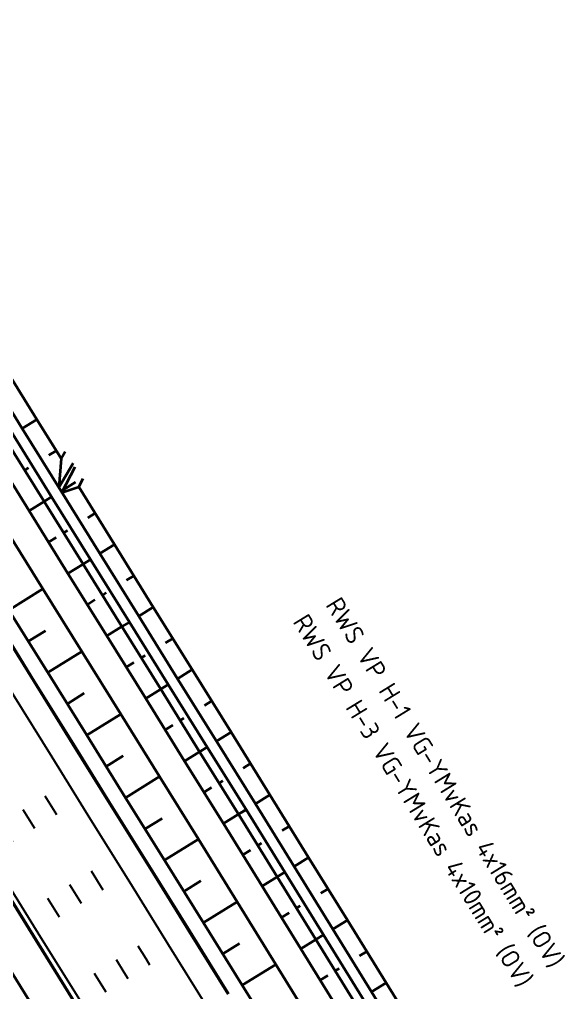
# Model space of a CAD drawing. Header units: metres. Extents: x 134219 to 139080, y 438661 to 444352.
# Drawn here: x 136631.7 to 136705.4, y 441245.5 to 441377.7 of the extents above; entities that cross this region are included whole.
import ezdxf
from ezdxf.enums import TextEntityAlignment as Align

# ---------------------------------------------------------------- set-up
doc = ezdxf.new("R2010")
doc.units = ezdxf.units.M
doc.linetypes.add('13strp', pattern=[4, 1, -3])
doc.linetypes.add('39strp', pattern=[12, 3, -9])
for name, color, linetype, lineweight in [('N-WE-KL-ET_LS_OV_KABEL-G', 10, 'KL-LS-OV-N', 35), ('N-WE-KL-ET_LS_OV_KABEL-T25', 7, 'Continuous', 25), ('Utd-ondergr-nw', 8, '13strp', 35)]:
    doc.layers.add(name, color=color, linetype=linetype, lineweight=lineweight)
doc.layers.add('Utd-weg-nw', color=8, linetype='Continuous')
doc.styles.add('NLCS_25', font='NLCS-ISO.ttf', dxfattribs={"height": 2.5})
doc.linetypes.add('KL-LS-OV-N', pattern='A,4,-1,[103,NLCS.SHX,S=0.75,R=0,X=0,Y=0],-1,4,-1.5,["0V",Standard,S=1,R=0,X=0,Y=-0.5],-3', length=14.5)

msp = doc.modelspace()

# ---------------------------------------------------------------- linework, layer by layer
at = {"layer": 'N-WE-KL-ET_LS_OV_KABEL-G', "elevation": 0.87, "flags": 128}
msp.add_lwpolyline([(136550.43, 441377.57), (136563.68, 441356.29), (136574.84, 441338.11), (136576.84, 441335.98), (136578.26, 441332.73), (136608.29, 441284.23), (136610.45, 441281.88), (136611.74, 441278.79), (136643.5, 441227.55), (136645.48, 441225.36), (136646.85, 441222.29), (136675.25, 441176.77), (136677.39, 441173.63), (136679.77, 441170.14), (136681.47, 441166.4), (136711.4, 441118.2), (136713.51, 441115.73), (136715.15, 441112.25), (136746.49, 441061.88), (136748.2, 441059.71), (136749.18, 441057.5), (136754.26, 441050.28), (136759.54, 441041.92), (136763.15, 441036), (136764.81, 441032.9), (136781.24, 441005.94), (136782.49, 441004.56), (136783.33, 441002.74), (136787.08, 440996.67), (136804.14, 440971.21), (136806.73, 440967.69), (136811.08, 440961.21), (136810.52, 440960.85)], dxfattribs=at)
at = {"layer": 'Utd-ondergr-nw', "linetype": 'Continuous', "flags": 128}
for points in [[(136582.17, 441385.28), (136587.45, 441376.78), (136592.72, 441368.29), (136598, 441359.79), (136603.27, 441351.29), (136608.55, 441342.8), (136613.82, 441334.3), (136619.1, 441325.81), (136624.37, 441317.31), (136629.65, 441308.82), (136634.92, 441300.32), (136640.2, 441291.83), (136645.47, 441283.33), (136650.75, 441274.83), (136656.02, 441266.34)], [(136577.56, 441382.42), (136582.84, 441373.92), (136588.11, 441365.42), (136593.39, 441356.93), (136598.66, 441348.43), (136603.94, 441339.94), (136609.21, 441331.44), (136614.49, 441322.95), (136619.76, 441314.45), (136625.04, 441305.96), (136630.31, 441297.46), (136635.59, 441288.96), (136640.86, 441280.47), (136646.14, 441271.97), (136651.41, 441263.48), (136656.69, 441254.98), (136661.96, 441246.49), (136667.24, 441237.99)], [(136575.65, 441381.23), (136580.93, 441372.73), (136586.2, 441364.24), (136591.48, 441355.74), (136596.75, 441347.25), (136602.03, 441338.75), (136607.3, 441330.26), (136612.58, 441321.76), (136617.85, 441313.26), (136623.13, 441304.77), (136628.4, 441296.27), (136633.68, 441287.78), (136638.95, 441279.28), (136644.23, 441270.79), (136649.5, 441262.29), (136654.78, 441253.79), (136660.05, 441245.3)], [(136575.71, 441381.27), (136580.99, 441372.77), (136586.26, 441364.27), (136591.54, 441355.78), (136596.81, 441347.28), (136602.09, 441338.79), (136607.36, 441330.29), (136612.64, 441321.8), (136617.91, 441313.3), (136623.19, 441304.81), (136628.46, 441296.31), (136633.74, 441287.81), (136639.01, 441279.32), (136644.29, 441270.82), (136649.56, 441262.33), (136654.84, 441253.83), (136660.11, 441245.34)], [(136593.9, 441380.79), (136599.18, 441372.29), (136604.45, 441363.8), (136609.73, 441355.3), (136615, 441346.81), (136620.28, 441338.31), (136625.55, 441329.82), (136630.83, 441321.32), (136636.1, 441312.83), (136641.38, 441304.33), (136646.65, 441295.83), (136651.93, 441287.34), (136657.2, 441278.84), (136662.48, 441270.35)], [(136595.18, 441381.58), (136600.45, 441373.09), (136605.73, 441364.59), (136611, 441356.09), (136616.28, 441347.6), (136621.55, 441339.1), (136626.83, 441330.61), (136632.1, 441322.11), (136637.38, 441313.62), (136642.65, 441305.12), (136647.93, 441296.63), (136653.2, 441288.13), (136658.48, 441279.63), (136663.75, 441271.14)], [(136554.81, 441380.06), (136560.09, 441371.56), (136565.36, 441363.07), (136570.64, 441354.57), (136575.91, 441346.08), (136581.19, 441337.58), (136586.46, 441329.09), (136591.74, 441320.59), (136597.01, 441312.1), (136602.29, 441303.6), (136607.56, 441295.1), (136612.84, 441286.61), (136618.11, 441278.11), (136623.39, 441269.62), (136628.66, 441261.12), (136633.94, 441252.63), (136639.21, 441244.13)], [(136554.87, 441380.1), (136560.15, 441371.6), (136565.42, 441363.11), (136570.7, 441354.61), (136575.97, 441346.12), (136581.25, 441337.62), (136586.52, 441329.12), (136591.8, 441320.63), (136597.07, 441312.13), (136602.35, 441303.64), (136607.62, 441295.14), (136612.9, 441286.65), (136618.17, 441278.15), (136623.45, 441269.65), (136628.72, 441261.16), (136634, 441252.66), (136639.27, 441244.17)], [(136592.89, 441380.16), (136598.16, 441371.66), (136603.44, 441363.17), (136608.71, 441354.67), (136613.99, 441346.18), (136619.26, 441337.68), (136624.53, 441329.18), (136629.81, 441320.69), (136635.08, 441312.19), (136640.36, 441303.7), (136645.63, 441295.2), (136650.91, 441286.71), (136656.18, 441278.21), (136661.46, 441269.71)], [(136590.85, 441378.89), (136596.12, 441370.4), (136601.4, 441361.9), (136606.67, 441353.4), (136611.95, 441344.91), (136617.22, 441336.41), (136622.5, 441327.92), (136627.77, 441319.42), (136633.05, 441310.93), (136638.32, 441302.43), (136643.6, 441293.94), (136648.87, 441285.44), (136654.15, 441276.94), (136659.42, 441268.45)], [(136619.97, 441346.06), (136623.53, 441340.33), (136628.8, 441331.83), (136634.08, 441323.34), (136637.38, 441318.03)], [(136632.1, 441322.11), (136634.08, 441323.34)], [(136635.73, 441318.48), (136636.72, 441319.09)], [(136632.96, 441316.76), (136632.45, 441316.44)], [(136637.38, 441313.62), (136639.35, 441314.84)], [(136639.77, 441314.18), (136644.63, 441306.35), (136649.9, 441297.85), (136655.18, 441289.36), (136660.45, 441280.86), (136665.73, 441272.37)], [(136635.08, 441312.19), (136633.05, 441310.93)], [(136636.1, 441312.83), (136635.08, 441312.19)], [(136641, 441309.98), (136641.99, 441310.6)], [(136638.23, 441308.26), (136637.72, 441307.95)], [(136636.7, 441307.31), (136635.68, 441306.68)], [(136642.65, 441305.12), (136644.63, 441306.35)], [(136640.36, 441303.7), (136638.32, 441302.43)], [(136641.38, 441304.33), (136640.36, 441303.7)], [(136646.28, 441301.49), (136647.27, 441302.1)], [(136634.92, 441300.32), (136630.31, 441297.46)], [(136643.51, 441299.77), (136643, 441299.45)], [(136641.98, 441298.82), (136640.96, 441298.18)], [(136647.93, 441296.63), (136649.9, 441297.85)], [(136646.65, 441295.83), (136645.63, 441295.2)], [(136635.26, 441294.64), (136632.95, 441293.21)], [(136645.63, 441295.2), (136643.6, 441293.94)], [(136651.55, 441292.99), (136652.54, 441293.6)], [(136640.2, 441291.83), (136635.59, 441288.96)], [(136648.78, 441291.27), (136648.27, 441290.95)], [(136647.25, 441290.32), (136646.23, 441289.69)], [(136653.2, 441288.13), (136655.18, 441289.36)], [(136650.91, 441286.71), (136648.87, 441285.44)], [(136651.93, 441287.34), (136650.91, 441286.71)], [(136640.53, 441286.15), (136638.23, 441284.72)], [(136656.83, 441284.5), (136657.82, 441285.11)], [(136645.47, 441283.33), (136640.86, 441280.47)], [(136654.06, 441282.77), (136653.55, 441282.46)], [(136652.53, 441281.83), (136651.51, 441281.19)], [(136658.48, 441279.63), (136660.45, 441280.86)], [(136657.2, 441278.84), (136656.18, 441278.21)], [(136645.81, 441277.65), (136643.5, 441276.22)], [(136656.18, 441278.21), (136654.15, 441276.94)], [(136662.1, 441276), (136663.09, 441276.61)], [(136650.75, 441274.83), (136646.14, 441271.97)], [(136657.8, 441273.33), (136656.78, 441272.7)], [(136659.33, 441274.28), (136658.82, 441273.96)], [(136663.75, 441271.14), (136665.73, 441272.37)], [(136663.75, 441271.14), (136665.73, 441272.36)], [(136665.73, 441272.37), (136670.98, 441263.85), (136676.23, 441255.34), (136681.48, 441246.83), (136686.73, 441238.32), (136691.98, 441229.81), (136697.23, 441221.3), (136702.48, 441212.79), (136707.73, 441204.28), (136712.98, 441195.77), (136718.23, 441187.26), (136723.48, 441178.75), (136728.73, 441170.23), (136733.98, 441161.72), (136739.23, 441153.21), (136744.48, 441144.7), (136749.73, 441136.19), (136754.98, 441127.68)], [(136663.75, 441271.14), (136669, 441262.63), (136674.25, 441254.12), (136679.5, 441245.61), (136684.75, 441237.1), (136690, 441228.58), (136695.26, 441220.07), (136700.51, 441211.56), (136705.76, 441203.05), (136711.01, 441194.54), (136716.26, 441186.03), (136721.51, 441177.52), (136726.76, 441169.01), (136732.01, 441160.5), (136737.26, 441151.99), (136742.51, 441143.48), (136747.76, 441134.96), (136753.01, 441126.45)], [(136661.46, 441269.71), (136659.42, 441268.45)], [(136661.46, 441269.71), (136659.42, 441268.45)], [(136662.48, 441270.35), (136661.46, 441269.71)], [(136662.48, 441270.34), (136661.46, 441269.71)], [(136661.46, 441269.71), (136666.71, 441261.2), (136671.96, 441252.69), (136677.21, 441244.18), (136682.46, 441235.67), (136687.71, 441227.16), (136692.96, 441218.65), (136698.21, 441210.14), (136703.46, 441201.63), (136708.71, 441193.12), (136713.96, 441184.61), (136719.21, 441176.1), (136724.46, 441167.58), (136729.71, 441159.07), (136734.96, 441150.56), (136740.21, 441142.05), (136745.46, 441133.54), (136750.71, 441125.03)], [(136662.48, 441270.35), (136667.73, 441261.84), (136672.98, 441253.33), (136678.23, 441244.82), (136683.48, 441236.3), (136688.73, 441227.79), (136693.98, 441219.28), (136699.23, 441210.77), (136704.48, 441202.26), (136709.73, 441193.75), (136714.98, 441185.24), (136720.23, 441176.73), (136725.48, 441168.22), (136730.73, 441159.71), (136735.98, 441151.2), (136741.23, 441142.68), (136746.48, 441134.17), (136751.73, 441125.66)], [(136651.08, 441269.16), (136648.78, 441267.72)], [(136659.42, 441268.45), (136664.67, 441259.94), (136669.92, 441251.43), (136675.17, 441242.92), (136680.42, 441234.41), (136685.67, 441225.89), (136690.92, 441217.38), (136696.17, 441208.87), (136701.42, 441200.36), (136706.67, 441191.85), (136711.92, 441183.34), (136717.17, 441174.83), (136722.42, 441166.32), (136727.67, 441157.81), (136732.92, 441149.3), (136738.18, 441140.79), (136743.43, 441132.27), (136748.68, 441123.76)], [(136667.37, 441267.49), (136668.36, 441268.1)], [(136656.02, 441266.34), (136651.4, 441263.49)], [(136656.02, 441266.34), (136651.41, 441263.48)], [(136656.02, 441266.34), (136661.27, 441257.83), (136666.52, 441249.32), (136671.77, 441240.81), (136677.02, 441232.3), (136682.27, 441223.78), (136687.52, 441215.27), (136692.77, 441206.76), (136698.02, 441198.25), (136703.28, 441189.74), (136708.53, 441181.23), (136713.78, 441172.72), (136719.03, 441164.21), (136724.28, 441155.7), (136729.53, 441147.19), (136734.78, 441138.68), (136740.03, 441130.16)], [(136664.6, 441265.77), (136664.08, 441265.46)], [(136663.07, 441264.82), (136662.05, 441264.19)], [(136669, 441262.63), (136670.98, 441263.85)], [(136667.73, 441261.83), (136666.71, 441261.2)], [(136656.34, 441260.66), (136654.04, 441259.24)], [(136666.71, 441261.2), (136664.67, 441259.94)], [(136672.62, 441258.98), (136673.61, 441259.59)], [(136661.27, 441257.83), (136656.68, 441254.99)], [(136668.32, 441256.31), (136667.3, 441255.68)], [(136669.85, 441257.26), (136669.33, 441256.95)], [(136674.25, 441254.12), (136676.23, 441255.34)], [(136661.61, 441252.16), (136659.32, 441250.75)], [(136671.96, 441252.69), (136669.92, 441251.43)], [(136672.98, 441253.32), (136671.96, 441252.69)], [(136677.87, 441250.47), (136678.86, 441251.08)], [(136666.52, 441249.32), (136661.95, 441246.5)], [(136675.1, 441248.75), (136674.59, 441248.44)], [(136673.57, 441247.8), (136672.55, 441247.17)], [(136679.5, 441245.61), (136681.48, 441246.83)]]:
    msp.add_lwpolyline(points, dxfattribs=at)
at = {"layer": 'Utd-ondergr-nw', "linetype": 'Continuous'}
for points in [[(136637.38, 441318.03), (136637.95, 441319.01)], [(136637.38, 441318.03), (136637.08, 441314.1)], [(136637.08, 441314.1), (136639, 441317.4)], [(136637.5, 441313.42), (136639.31, 441316.91)], [(136639.77, 441314.18), (136640.36, 441315.3)], [(136637.5, 441313.42), (136639.77, 441314.18)]]:
    msp.add_lwpolyline(points, dxfattribs=at)
at = {"layer": 'Utd-weg-nw', "linetype": '39strp', "flags": 128}
for points in [[(136432.6, 441598.45), (136437.87, 441589.95), (136443.15, 441581.46), (136448.42, 441572.96), (136453.7, 441564.47), (136458.97, 441555.97), (136464.25, 441547.47), (136469.52, 441538.98), (136474.8, 441530.48), (136480.07, 441521.99), (136485.35, 441513.49), (136490.62, 441505), (136495.9, 441496.5), (136501.17, 441488.01), (136506.45, 441479.51), (136511.72, 441471.01), (136517, 441462.52), (136522.27, 441454.02), (136527.55, 441445.53), (136532.82, 441437.03), (136538.1, 441428.54), (136543.37, 441420.04), (136548.65, 441411.54), (136553.92, 441403.05), (136559.2, 441394.55), (136564.47, 441386.06), (136569.75, 441377.56), (136575.02, 441369.07), (136580.3, 441360.57), (136585.57, 441352.08), (136590.85, 441343.58), (136596.12, 441335.08), (136601.4, 441326.59), (136606.67, 441318.09), (136611.95, 441309.6), (136617.22, 441301.1), (136622.5, 441292.61), (136627.77, 441284.11), (136633.05, 441275.62), (136638.32, 441267.12), (136643.6, 441258.62), (136648.87, 441250.13), (136654.15, 441241.63), (136659.42, 441233.14), (136664.7, 441224.64), (136669.97, 441216.15), (136675.25, 441207.65), (136680.52, 441199.16), (136685.8, 441190.66), (136691.07, 441182.16), (136696.35, 441173.67), (136701.62, 441165.17), (136706.9, 441156.68), (136712.17, 441148.18), (136717.45, 441139.69), (136722.72, 441131.19), (136728, 441122.69), (136733.27, 441114.2), (136738.55, 441105.7), (136743.82, 441097.21), (136748.27, 441090.04), (136749.1, 441088.71), (136754.37, 441080.22), (136759.64, 441071.74), (136764.92, 441063.26), (136770.21, 441054.8), (136775.5, 441046.36), (136780.81, 441037.93), (136786.14, 441029.52), (136791.49, 441021.12), (136796.86, 441012.76), (136802.25, 441004.42), (136807.68, 440996.1), (136813.14, 440987.82), (136818.64, 440979.56), (136824.18, 440971.34), (136829.76, 440963.16), (136835.39, 440955.02), (136838.28, 440950.88), (136841.06, 440946.92), (136846.79, 440938.86), (136852.58, 440930.83), (136858.41, 440922.85), (136864.3, 440914.9), (136870.24, 440907), (136876.24, 440899.13), (136882.28, 440891.3), (136888.38, 440883.52), (136894.53, 440875.77), (136900.73, 440868.07), (136906.99, 440860.41), (136913.29, 440852.78), (136919.65, 440845.21), (136926.05, 440837.67), (136932.51, 440830.18), (136939.01, 440822.73), (136945.57, 440815.32), (136952.17, 440807.96), (136958.82, 440800.64), (136960.4, 440798.92), (136965.53, 440793.36), (136972.28, 440786.13), (136979.08, 440778.93), (136985.93, 440771.76), (136992.81, 440764.62), (136999.74, 440757.51), (137006.7, 440750.42), (137013.69, 440743.36), (137020.71, 440736.32), (137027.76, 440729.3), (137034.84, 440722.29), (137041.93, 440715.29), (137049.05, 440708.31), (137056.18, 440701.33), (137063.32, 440694.35), (137070.47, 440687.37), (137076.94, 440681.07), (137077.63, 440680.4), (137084.79, 440673.42), (137091.95, 440666.44), (137099.11, 440659.46), (137106.27, 440652.48), (137113.44, 440645.5), (137118.45, 440640.61), (137120.6, 440638.52), (137127.76, 440631.54), (137134.92, 440624.56), (137142.08, 440617.58), (137149.24, 440610.6), (137156.41, 440603.62), (137163.57, 440596.64), (137170.73, 440589.66), (137177.89, 440582.68), (137185.05, 440575.7), (137192.21, 440568.72), (137199.37, 440561.75), (137206.54, 440554.77), (137213.7, 440547.79), (137220.86, 440540.81), (137228.02, 440533.83), (137235.18, 440526.85), (137242.34, 440519.87), (137249.5, 440512.89), (137256.67, 440505.91), (137263.83, 440498.93), (137270.99, 440491.95), (137278.15, 440484.97), (137285.31, 440477.99), (137292.47, 440471.01), (137299.63, 440464.03), (137306.8, 440457.05), (137313.96, 440450.07), (137321.12, 440443.09), (137328.28, 440436.11), (137335.44, 440429.14), (137342.6, 440422.16), (137349.77, 440415.18), (137356.93, 440408.2), (137358.55, 440406.61)], [(136429.63, 441596.6), (136434.9, 441588.11), (136440.18, 441579.61), (136445.45, 441571.11), (136450.73, 441562.62), (136456, 441554.12), (136461.28, 441545.63), (136466.55, 441537.13), (136471.83, 441528.64), (136477.1, 441520.14), (136482.38, 441511.65), (136487.65, 441503.15), (136492.93, 441494.65), (136498.2, 441486.16), (136503.48, 441477.66), (136508.75, 441469.17), (136514.03, 441460.67), (136519.3, 441452.18), (136524.58, 441443.68), (136529.85, 441435.19), (136535.13, 441426.69), (136540.4, 441418.19), (136545.68, 441409.7), (136550.95, 441401.2), (136556.22, 441392.71), (136561.5, 441384.21), (136566.77, 441375.72), (136572.05, 441367.22), (136577.32, 441358.73), (136582.6, 441350.23), (136587.87, 441341.73), (136593.15, 441333.24), (136598.42, 441324.74), (136603.7, 441316.25), (136608.97, 441307.75), (136614.25, 441299.26), (136619.52, 441290.76), (136624.8, 441282.26), (136630.07, 441273.77), (136635.35, 441265.27), (136640.62, 441256.78), (136645.9, 441248.28), (136651.17, 441239.79), (136656.45, 441231.29), (136661.72, 441222.8), (136667, 441214.3), (136672.27, 441205.8), (136677.55, 441197.31), (136682.82, 441188.81), (136688.1, 441180.32), (136693.37, 441171.82), (136698.65, 441163.33), (136703.92, 441154.83), (136709.2, 441146.34), (136714.47, 441137.84), (136719.75, 441129.34), (136725.02, 441120.85), (136730.3, 441112.35), (136735.57, 441103.86), (136740.85, 441095.36), (136745.3, 441088.2), (136746.12, 441086.87), (136751.4, 441078.37), (136756.67, 441069.89), (136761.95, 441061.41), (136767.24, 441052.95), (136772.54, 441044.49), (136777.85, 441036.06), (136783.18, 441027.64), (136788.54, 441019.24), (136793.91, 441010.86), (136799.32, 441002.51), (136804.76, 440994.18), (136810.23, 440985.88), (136815.74, 440977.61), (136821.28, 440969.38), (136826.88, 440961.18), (136832.52, 440953.02), (136835.41, 440948.87), (136838.2, 440944.9), (136843.95, 440936.82), (136849.74, 440928.78), (136855.59, 440920.77), (136861.5, 440912.81), (136867.45, 440904.88), (136873.46, 440897), (136879.52, 440889.15), (136885.63, 440881.35), (136891.8, 440873.59), (136898.02, 440865.86), (136904.28, 440858.18), (136910.6, 440850.54), (136916.97, 440842.95), (136923.39, 440835.39), (136929.86, 440827.88), (136936.38, 440820.42), (136942.95, 440812.99), (136949.57, 440805.61), (136956.24, 440798.28), (136957.83, 440796.55), (136962.96, 440790.98), (136969.73, 440783.73), (136976.54, 440776.51), (136983.4, 440769.33), (136990.3, 440762.18), (136997.24, 440755.06), (137004.21, 440747.97), (137011.21, 440740.9), (137018.24, 440733.85), (137025.3, 440726.82), (137032.38, 440719.8), (137039.48, 440712.8), (137046.6, 440705.81), (137053.73, 440698.82), (137060.87, 440691.85), (137068.03, 440684.87), (137074.49, 440678.57), (137075.19, 440677.89), (137082.35, 440670.91), (137089.51, 440663.93), (137096.67, 440656.95), (137103.83, 440649.97), (137110.99, 440642.99), (137116.01, 440638.11), (137118.16, 440636.01), (137125.32, 440629.03), (137132.48, 440622.05), (137139.64, 440615.07), (137146.8, 440608.1), (137153.96, 440601.12), (137161.12, 440594.14), (137168.29, 440587.16), (137175.45, 440580.18), (137182.61, 440573.2), (137189.77, 440566.22), (137196.93, 440559.24), (137204.09, 440552.26), (137211.25, 440545.28), (137218.42, 440538.3), (137225.58, 440531.32), (137232.74, 440524.34), (137239.9, 440517.36), (137247.06, 440510.38), (137254.22, 440503.4), (137261.38, 440496.42), (137268.55, 440489.44), (137275.71, 440482.46), (137282.87, 440475.48), (137290.03, 440468.51), (137297.19, 440461.53), (137304.35, 440454.55), (137311.51, 440447.57), (137318.68, 440440.59), (137325.84, 440433.61), (137333, 440426.63), (137340.16, 440419.65), (137347.32, 440412.67), (137354.48, 440405.69), (137356.11, 440404.11)], [(136426.65, 441594.76), (136431.93, 441586.26), (136437.2, 441577.76), (136442.48, 441569.27), (136447.75, 441560.77), (136453.03, 441552.28), (136458.3, 441543.78), (136463.58, 441535.29), (136468.85, 441526.79), (136474.13, 441518.3), (136479.4, 441509.8), (136484.68, 441501.3), (136489.95, 441492.81), (136495.23, 441484.31), (136500.5, 441475.82), (136505.78, 441467.32), (136511.05, 441458.83), (136516.33, 441450.33), (136521.6, 441441.83), (136526.88, 441433.34), (136532.15, 441424.84), (136537.43, 441416.35), (136542.7, 441407.85), (136547.98, 441399.36), (136553.25, 441390.86), (136558.53, 441382.37), (136563.8, 441373.87), (136569.08, 441365.37), (136574.35, 441356.88), (136579.63, 441348.38), (136584.9, 441339.89), (136590.18, 441331.39), (136595.45, 441322.9), (136600.73, 441314.4), (136606, 441305.91), (136611.28, 441297.41), (136616.55, 441288.91), (136621.83, 441280.42), (136627.1, 441271.92), (136632.38, 441263.43), (136637.65, 441254.93), (136642.93, 441246.44), (136648.2, 441237.94), (136653.48, 441229.44), (136658.75, 441220.95), (136664.03, 441212.45), (136669.3, 441203.96), (136674.57, 441195.46), (136679.85, 441186.97), (136685.12, 441178.47), (136690.4, 441169.98), (136695.67, 441161.48), (136700.95, 441152.98), (136706.22, 441144.49), (136711.5, 441135.99), (136716.77, 441127.5), (136722.05, 441119), (136727.32, 441110.51), (136732.6, 441102.01), (136737.87, 441093.52), (136742.32, 441086.35), (136743.15, 441085.02), (136748.42, 441076.53), (136753.7, 441068.04), (136758.98, 441059.56), (136764.27, 441051.09), (136769.57, 441042.63), (136774.89, 441034.19), (136780.23, 441025.76), (136785.59, 441017.35), (136790.97, 441008.97), (136796.39, 441000.6), (136801.83, 440992.26), (136807.31, 440983.95), (136812.83, 440975.67), (136818.39, 440967.42), (136823.99, 440959.2), (136829.64, 440951.02), (136832.54, 440946.87), (136835.34, 440942.88), (136841.1, 440934.78), (136846.91, 440926.72), (136852.77, 440918.7), (136858.69, 440910.72), (136864.66, 440902.77), (136870.68, 440894.87), (136876.76, 440887.01), (136882.89, 440879.18), (136889.07, 440871.4), (136895.3, 440863.66), (136901.58, 440855.96), (136907.91, 440848.3), (136914.3, 440840.69), (136920.73, 440833.12), (136927.22, 440825.59), (136933.76, 440818.11), (136940.34, 440810.66), (136946.98, 440803.27), (136953.66, 440795.91), (136955.25, 440794.18), (136960.39, 440788.6), (136967.18, 440781.34), (136974, 440774.1), (136980.88, 440766.91), (136987.79, 440759.75), (136994.73, 440752.61), (137001.71, 440745.51), (137008.73, 440738.43), (137015.77, 440731.37), (137022.83, 440724.33), (137029.92, 440717.31), (137037.02, 440710.31), (137044.15, 440703.31), (137051.28, 440696.32), (137058.43, 440689.34), (137065.58, 440682.36), (137072.05, 440676.06), (137072.74, 440675.38), (137079.9, 440668.4), (137087.07, 440661.42), (137094.23, 440654.45), (137101.39, 440647.47), (137108.55, 440640.49), (137113.56, 440635.6), (137115.71, 440633.51), (137122.87, 440626.53), (137130.04, 440619.55), (137137.2, 440612.57), (137144.36, 440605.59), (137151.52, 440598.61), (137158.68, 440591.63), (137165.84, 440584.65), (137173, 440577.67), (137180.17, 440570.69), (137187.33, 440563.71), (137194.49, 440556.73), (137201.65, 440549.75), (137208.81, 440542.77), (137215.97, 440535.79), (137223.13, 440528.81), (137230.3, 440521.83), (137237.46, 440514.86), (137244.62, 440507.88), (137251.78, 440500.9), (137258.94, 440493.92), (137266.1, 440486.94), (137273.26, 440479.96), (137280.43, 440472.98), (137287.59, 440466), (137294.75, 440459.02), (137301.91, 440452.04), (137309.07, 440445.06), (137316.23, 440438.08), (137323.4, 440431.1), (137330.56, 440424.12), (137337.72, 440417.14), (137344.88, 440410.16), (137352.04, 440403.18), (137353.67, 440401.6)]]:
    msp.add_lwpolyline(points, dxfattribs=at)
at = {"layer": 'Utd-weg-nw', "linetype": 'Continuous', "flags": 128}
for points in [[(136555.47, 441380.47), (136560.74, 441371.97), (136566.02, 441363.48), (136571.29, 441354.98), (136576.57, 441346.48), (136581.84, 441337.99), (136587.12, 441329.49), (136592.39, 441321), (136597.67, 441312.5), (136602.94, 441304.01), (136608.22, 441295.51), (136613.49, 441287.02), (136618.77, 441278.52), (136624.04, 441270.02), (136629.32, 441261.53), (136634.59, 441253.03), (136639.87, 441244.54)], [(136572.81, 441379.46), (136578.08, 441370.97), (136583.36, 441362.47), (136588.63, 441353.97), (136593.91, 441345.48), (136599.18, 441336.98), (136604.46, 441328.49), (136609.73, 441319.99), (136615.01, 441311.5), (136620.28, 441303), (136625.56, 441294.51), (136630.83, 441286.01), (136636.11, 441277.51), (136641.38, 441269.02), (136646.66, 441260.52), (136651.93, 441252.03), (136657.21, 441243.53)]]:
    msp.add_lwpolyline(points, dxfattribs=at)

# ---------------------------------------------------------------- texts
at = {"layer": 'N-WE-KL-ET_LS_OV_KABEL-T25', "style": 'NLCS_25'}
for s, p in [('RWS VP H-1 VG-YMvKas 4x16mm² (OV)', (136704.76, 441249.25)), ('RWS VP H-3 VG-YMvKas 4x10mm² (OV)', (136700.5, 441246.63))]:
    msp.add_text(s, height=2.5, rotation=301.6008, dxfattribs=at).set_placement(p, align=Align.MIDDLE_RIGHT)

doc.saveas('drawing.dxf')
